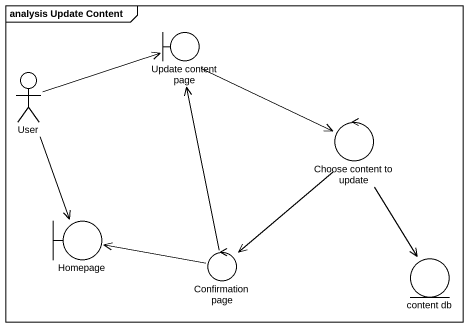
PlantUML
@startuml
mainframe analysis Update Content
boundary "Update content page" as Update_content_page
actor User
control "Choose content to update" as Choose_content_to_update
boundary Homepage
control "Confirmation page" as Confirmation_page
entity "content db" as content_db
Update_content_page -right-> Choose_content_to_update
User -right-> Update_content_page
User --> Homepage
Choose_content_to_update --> Confirmation_page
Choose_content_to_update --> content_db
Confirmation_page -up-> Update_content_page
Confirmation_page -left-> Homepage
@enduml
